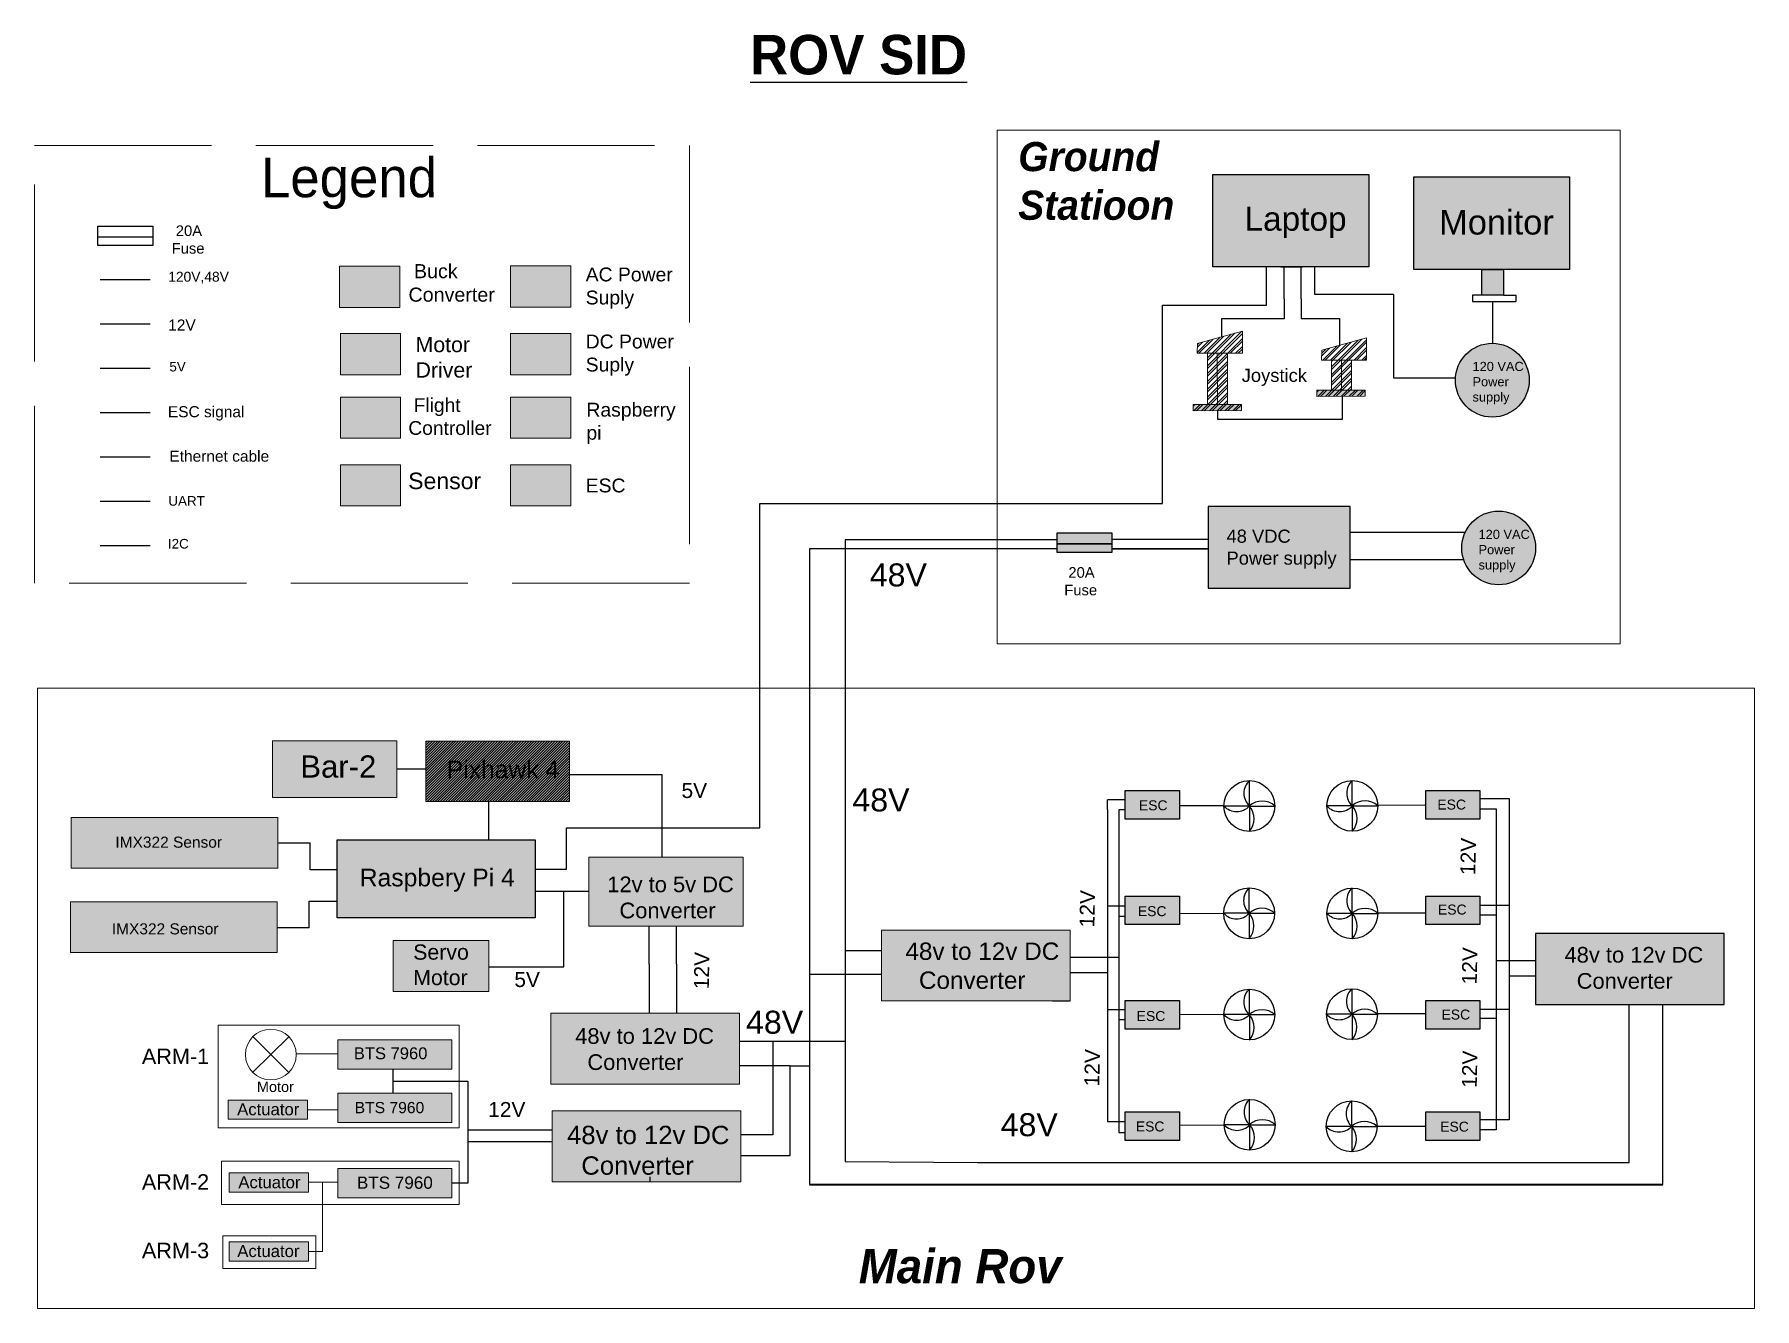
# Model space of a CAD drawing. Header units: inches. Extents: x 8 to 125, y 10 to 96.
import ezdxf

# ---------------------------------------------------------------- set-up
doc = ezdxf.new("R2010")
doc.units = ezdxf.units.IN
doc.header["$MEASUREMENT"] = 0
doc.linetypes.add('ACAD_ISO02W100', pattern=[15, 12, -3])
doc.styles.add('Annotative', font='arial.ttf')
doc.styles.get("Standard").update_dxf_attribs({"font": 'arial.ttf'})

msp = doc.modelspace()

# ---------------------------------------------------------------- hatches: boundary and pattern name
at = {"lineweight": 30, "true_color": 0xffffff}
h = msp.add_hatch(color=7, dxfattribs=at)
h.set_gradient(color1=(0, 203, 147), color2=(0, 143, 183), tint=1, name='CYLINDER')
h.paths.add_polyline_path([(98.58, 80.13), (98.58, 86.38), (88.03, 86.38), (88.03, 80.13)])
h.paths.add_polyline_path([(112.18, 79.95), (112.18, 86.21), (101.64, 86.21), (101.64, 79.95)])
at = {"lineweight": 0, "true_color": 0xff7860}
h = msp.add_hatch(color=11, dxfattribs=at)
h.dxf.hatch_style = 1
h.paths.add_polyline_path([(32.97, 77.37), (32.97, 80.16), (28.88, 80.16), (28.88, 77.37)])
at = {"lineweight": 30, "true_color": 0xffffff}
h = msp.add_hatch(color=7, dxfattribs=at)
h.set_gradient(color1=(237, 31, 36), color2=(242, 113, 114), tint=1)
h.paths.add_polyline_path([(40.48, 80.19), (40.48, 77.4), (44.56, 77.4), (44.56, 80.19)])
h = msp.add_hatch(color=7, dxfattribs=at)
h.set_gradient(color1=(0, 203, 147), color2=(0, 143, 183), tint=1, name='CYLINDER')
h.paths.add_polyline_path([(107.7, 79.95), (106.25, 79.95), (106.25, 78.21), (107.7, 78.21)])
at = {"lineweight": 30, "true_color": 0xafd9aa}
h = msp.add_hatch(dxfattribs=at)
h.set_pattern_fill('ANSI32', color=9, style=0)
h.set_pattern_definition([(45, (-80.30984, 5.16045), (-0.26516504, 0.26516504), []), (45, (-80.13307, 5.16045), (-0.26516504, 0.26516504), [])])
h.paths.add_polyline_path([(90.03, 75.77), (86.99, 74.94), (86.97, 74.27), (87.66, 74.27), (89.01, 74.27), (90.03, 74.27)])
h.paths.add_polyline_path([(98.44, 75.31), (95.4, 74.48), (95.38, 73.81), (96.07, 73.81), (97.42, 73.81), (98.44, 73.81)])
h.paths.add_polyline_path([(96.73, 73.81), (96.07, 73.81), (96.07, 71.78), (96.75, 71.78)])
h.paths.add_polyline_path([(97.42, 73.81), (96.73, 73.81), (96.75, 71.78), (97.38, 71.78), (97.42, 71.78)])
h.paths.add_polyline_path([(89.01, 74.27), (88.32, 74.27), (88.34, 70.81), (89.01, 70.81)])
h.paths.add_polyline_path([(88.32, 74.27), (87.66, 74.27), (87.66, 70.81), (88.34, 70.81)])
h.paths.add_polyline_path([(98.35, 71.78), (97.38, 71.78), (96.75, 71.78), (96.03, 71.78), (95.07, 71.78), (95.07, 71.35), (98.34, 71.37)])
h.paths.add_polyline_path([(89.97, 70.81), (89.01, 70.81), (88.34, 70.81), (87.66, 70.81), (86.69, 70.81), (86.69, 70.38), (89.96, 70.39)])
at = {"lineweight": 30, "true_color": 0x5797dc}
msp.add_hatch(color=153, dxfattribs=at).paths.add_polyline_path([(33.03, 75.6), (28.95, 75.6), (28.95, 72.82), (33.03, 72.82)])
at = {"lineweight": 30, "true_color": 0xffffff}
h = msp.add_hatch(color=7, dxfattribs=at)
h.set_gradient(color1=(151, 28, 71), color2=(39, 118, 187), tint=1, name='CYLINDER')
h.paths.add_polyline_path([(87.72, 58.36), (97.32, 58.36), (97.32, 63.9), (87.72, 63.9)])
h.paths.add_polyline_path([(44.56, 72.82), (44.56, 75.6), (40.48, 75.6), (40.48, 72.82)])
at = {"lineweight": 30, "true_color": 0x000000}
h = msp.add_hatch(color=18, dxfattribs=at)
h.set_gradient(color1=(158, 160, 127), color2=(255, 131, 50))
h.paths.add_polyline_path([(98.44, 75.31), (95.4, 74.48), (95.38, 73.81), (96.07, 73.81), (97.42, 73.81), (98.44, 73.81)], flags=17)
h.paths.add_polyline_path([(98.35, 71.78), (97.38, 71.78), (96.03, 71.78), (95.07, 71.78), (95.07, 71.35), (98.34, 71.37)])
h.paths.add_polyline_path([(98.44, 75.31), (95.4, 74.48), (95.38, 73.81), (96.07, 73.81), (96.73, 73.81), (97.42, 73.81), (98.44, 73.81)], flags=17)
at = {"lineweight": 30, "true_color": 0xffffff}
h = msp.add_hatch(color=7, dxfattribs=at)
h.set_gradient(color1=(237, 31, 36), color2=(242, 113, 114), tint=1)
h.paths.add_polyline_path([(104.45, 72.45, 1), (109.44, 72.45, 1)])
h.paths.add_polyline_path([(109.88, 61.09, 1), (104.88, 61.09, 1)])
at = {"lineweight": 0, "true_color": 0xafd9aa}
h = msp.add_hatch(color=9, dxfattribs=at)
h.dxf.hatch_style = 1
h.paths.add_polyline_path([(42.13, 36.05), (42.13, 41.33), (28.73, 41.33), (28.73, 36.05)])
h.paths.add_polyline_path([(40.48, 68.52), (44.56, 68.52), (44.56, 71.3), (40.48, 71.3)])
at = {"lineweight": 30, "true_color": 0x64635c}
msp.add_hatch(color=251, dxfattribs=at).paths.add_polyline_path([(33.03, 71.3), (28.95, 71.3), (28.95, 68.52), (33.03, 68.52)])
at = {"lineweight": 30, "true_color": 0xafd9aa}
h = msp.add_hatch(color=9, dxfattribs=at)
h.paths.add_polyline_path([(87.66, 70.81), (86.69, 70.81), (86.69, 70.38), (89.96, 70.39), (89.97, 70.81), (89.01, 70.81)])
h.paths.add_polyline_path([(98.34, 71.37), (98.35, 71.78), (97.38, 71.78), (96.03, 71.78), (95.07, 71.78), (95.07, 71.35)])
at = {"lineweight": 30, "true_color": 0xffffff}
h = msp.add_hatch(color=7, dxfattribs=at)
h.set_gradient(color1=(167, 142, 195), color2=(0, 143, 183), tint=1)
h.paths.add_polyline_path([(98.35, 71.78), (97.38, 71.78), (96.75, 71.78), (96.03, 71.78), (95.07, 71.78), (95.07, 71.35), (98.34, 71.37)])
h = msp.add_hatch(color=7, dxfattribs=at)
h.set_gradient(color1=(175, 217, 170), color2=(0, 143, 183), tint=1, name='INVCYLINDER')
h.paths.add_polyline_path([(98.35, 71.78), (97.38, 71.78), (96.75, 71.78), (96.03, 71.78), (95.07, 71.78), (95.07, 71.35), (98.34, 71.37)])
at = {"lineweight": 30, "true_color": 0x000000}
h = msp.add_hatch(color=18, dxfattribs=at)
h.set_gradient(color1=(158, 160, 127), color2=(39, 118, 187), name='CYLINDER')
h.paths.add_polyline_path([(89.97, 70.81), (89.01, 70.81), (87.66, 70.81), (86.69, 70.81), (86.69, 70.38), (89.96, 70.39)])
at = {"lineweight": 30, "true_color": 0xf5dd7a}
msp.add_hatch(color=41, dxfattribs=at).paths.add_polyline_path([(33.03, 66.72), (28.95, 66.72), (28.95, 63.93), (33.03, 63.93)])
at = {"lineweight": 0, "true_color": 0x00c9b9}
h = msp.add_hatch(color=132, dxfattribs=at)
h.dxf.hatch_style = 1
h.paths.add_polyline_path([(40.48, 66.72), (40.48, 63.93), (44.56, 63.93), (44.56, 66.72)])
at = {"lineweight": 30, "true_color": 0xf5dd7a}
h = msp.add_hatch(color=41, dxfattribs=at)
h.set_gradient(color1=(158, 160, 127), color2=(99, 216, 183))
h.paths.add_polyline_path([(81.19, 61.36), (81.19, 62.11), (77.48, 62.11), (77.48, 61.36)])
h.paths.add_polyline_path([(81.19, 60.78), (81.19, 61.36), (77.48, 61.36), (77.48, 60.78)])
h = msp.add_hatch(color=41, dxfattribs=at)
h.set_gradient(color1=(158, 160, 127), color2=(245, 150, 182))
h.paths.add_polyline_path([(77.48, 62.11), (77.48, 61.36), (81.19, 61.36), (81.19, 62.11)])
h.paths.add_polyline_path([(81.19, 60.78), (81.19, 61.36), (77.48, 61.36), (77.48, 60.78)])
at = {"lineweight": 0, "true_color": 0xffffff}
h = msp.add_hatch(color=7, dxfattribs=at)
h.dxf.hatch_style = 1
h.paths.add_polyline_path([(81.19, 61.36), (81.19, 62.11), (77.48, 62.11), (77.48, 61.36)], flags=17)
h.paths.add_polyline_path([(81.19, 60.78), (81.19, 62.11), (77.48, 62.11), (77.48, 60.78)])
at = {"linetype": 'ACAD_ISO02W100', "lineweight": -2, "true_color": 0xffffff}
h = msp.add_hatch(color=7, dxfattribs=at)
h.dxf.hatch_style = 1
h.paths.add_polyline_path([(81.19, 62.11), (77.48, 62.11), (77.48, 61.36), (81.19, 61.36)])
at = {"linetype": 'ACAD_ISO02W100', "true_color": 0xf5dd7a}
h = msp.add_hatch(color=41, dxfattribs=at)
h.dxf.hatch_style = 1
h.paths.add_polyline_path([(24.36, 44.19), (32.78, 44.19), (32.78, 48.02), (24.36, 48.02)])
at = {"linetype": 'ACAD_ISO02W100', "true_color": 0x64635c}
h = msp.add_hatch(dxfattribs=at)
h.set_pattern_fill('ANSI31', color=251)
h.set_pattern_definition([(45, (-80.30984, 5.16045), (-0.08838835, 0.08838835), [])])
h.paths.add_polyline_path([(44.46, 43.93), (44.46, 48), (34.74, 48), (34.74, 43.93)])
h = msp.add_hatch(color=251, dxfattribs=at)
h.dxf.hatch_style = 1
h.paths.add_polyline_path([(34.74, 48), (34.74, 43.93), (44.46, 43.93), (44.46, 48)])
at = {"linetype": 'ACAD_ISO02W100', "lineweight": -2, "true_color": 0xadddf7}
h = msp.add_hatch(color=141, dxfattribs=at)
h.dxf.hatch_style = 1
h.paths.add_polyline_path([(44.46, 48), (34.74, 48), (34.74, 43.93), (44.46, 43.93)])
at = {"true_color": 0xf8ceb3}
h = msp.add_hatch(color=254, dxfattribs=at)
h.dxf.hatch_style = 1
h.paths.add_polyline_path([(27.11, 45.29), (30.15, 45.29), (30.15, 46.67), (27.11, 46.67)], flags=24)
at = {"linetype": 'ACAD_ISO02W100', "true_color": 0x00c9b9}
h = msp.add_hatch(color=132, dxfattribs=at)
h.dxf.hatch_style = 1
h.paths.add_polyline_path([(85.78, 42.73), (85.78, 44.67), (82.1, 44.67), (82.1, 42.73)])
h.paths.add_polyline_path([(82.1, 37.51), (82.1, 35.58), (85.78, 35.58), (85.78, 37.51)])
h.paths.add_polyline_path([(82.1, 30.44), (82.1, 28.5), (85.78, 28.5), (85.78, 30.44)])
h.paths.add_polyline_path([(85.78, 20.97), (85.78, 22.91), (82.1, 22.91), (82.1, 20.97)])
h.paths.add_polyline_path([(106.11, 42.73), (106.11, 44.67), (102.44, 44.67), (102.44, 42.73)])
h.paths.add_polyline_path([(106.11, 35.58), (106.11, 37.51), (102.44, 37.51), (102.44, 35.58)])
h.paths.add_polyline_path([(106.11, 28.5), (106.11, 30.44), (102.44, 30.44), (102.44, 28.5)])
h.paths.add_polyline_path([(102.44, 22.91), (102.44, 20.97), (106.11, 20.97), (106.11, 22.91)])
at = {"true_color": 0xf7abae}
h = msp.add_hatch(color=241, dxfattribs=at)
h.dxf.hatch_style = 1
h.paths.add_polyline_path([(103.22, 28.82), (105.5, 28.82), (105.5, 30.21), (103.22, 30.21)], flags=24)
h.paths.add_polyline_path([(103.22, 35.89), (105.5, 35.89), (105.5, 37.28), (103.22, 37.28)], flags=24)
h.paths.add_polyline_path([(103.22, 43.04), (105.5, 43.04), (105.5, 44.44), (103.22, 44.44)], flags=24)
h.paths.add_polyline_path([(103.22, 21.28), (105.5, 21.28), (105.5, 22.68), (103.22, 22.68)], flags=24)
h.paths.add_polyline_path([(82.89, 35.89), (85.17, 35.89), (85.17, 37.28), (82.89, 37.28)], flags=24)
h.paths.add_polyline_path([(82.89, 43.04), (85.17, 43.04), (85.17, 44.44), (82.89, 44.44)], flags=24)
h.paths.add_polyline_path([(82.89, 28.82), (85.17, 28.82), (85.17, 30.21), (82.89, 30.21)], flags=24)
h.paths.add_polyline_path([(82.89, 21.28), (85.17, 21.28), (85.17, 22.68), (82.89, 22.68)], flags=24)
at = {"linetype": 'ACAD_ISO02W100', "true_color": 0xf5dd7a}
h = msp.add_hatch(color=41, dxfattribs=at)
h.dxf.hatch_style = 1
h.paths.add_polyline_path([(10.73, 42.83), (10.73, 39.4), (24.71, 39.4), (24.71, 42.83)])
h.paths.add_polyline_path([(10.68, 37.13), (10.68, 33.7), (24.66, 33.7), (24.66, 37.13)])
at = {"true_color": 0xf8ce8b}
h = msp.add_hatch(color=31, dxfattribs=at)
h.dxf.hatch_style = 1
h.paths.add_polyline_path([(11.84, 34.57), (20.9, 34.57), (20.9, 36.11), (11.84, 36.11)], flags=24)
h.paths.add_polyline_path([(11.89, 40.27), (20.95, 40.27), (20.95, 41.82), (11.89, 41.82)], flags=24)
at = {"linetype": 'ACAD_ISO02W100', "true_color": 0xafd9aa}
h = msp.add_hatch(color=9, dxfattribs=at)
h.dxf.hatch_style = 1
h.paths.add_polyline_path([(28.73, 41.33), (28.73, 36.05), (42.13, 36.05), (42.13, 41.33)])
at = {"true_color": 0xafd9aa}
h = msp.add_hatch(color=9, dxfattribs=at)
h.dxf.hatch_style = 1
h.paths.add_polyline_path([(29.68, 37.56), (41.34, 37.56), (41.34, 40.02), (29.68, 40.02)], flags=24)
at = {"linetype": 'ACAD_ISO02W100', "true_color": 0xff7860}
h = msp.add_hatch(color=11, dxfattribs=at)
h.dxf.hatch_style = 1
h.paths.add_polyline_path([(56.22, 35.48), (56.22, 40.15), (45.78, 40.15), (45.78, 35.48)])
h.paths.add_polyline_path([(43.21, 29.58), (43.21, 24.78), (55.98, 24.78), (55.98, 29.58)])
h.paths.add_polyline_path([(43.28, 22.97), (43.28, 18.17), (56.06, 18.17), (56.06, 22.97)])
h.paths.add_polyline_path([(78.36, 30.41), (78.36, 35.21), (65.59, 35.21), (65.59, 30.41)])
h.paths.add_polyline_path([(122.65, 30.17), (122.65, 34.97), (109.88, 34.97), (109.88, 30.17)])
h = msp.add_hatch(color=4)
h.dxf.hatch_style = 1
h.paths.add_polyline_path([(46.2, 35.98), (54.93, 35.98), (54.93, 39.33), (46.2, 39.33)], flags=24)
h.paths.add_polyline_path([(44.66, 25.31), (54.22, 25.31), (54.22, 28.67), (44.66, 28.67)], flags=24)
h.paths.add_polyline_path([(66.65, 31.05), (77.25, 31.05), (77.25, 34.77), (66.65, 34.77)], flags=24)
h.paths.add_polyline_path([(43.96, 18.54), (55.15, 18.54), (55.15, 22.47), (43.96, 22.47)], flags=24)
at = {"lineweight": 0, "true_color": 0xf7abae}
h = msp.add_hatch(color=241, dxfattribs=at)
h.dxf.hatch_style = 1
h.paths.add_polyline_path([(39.01, 31.05), (39.01, 34.51), (32.53, 34.51), (32.53, 31.05)])
h = msp.add_hatch(color=4)
h.dxf.hatch_style = 1
h.paths.add_polyline_path([(111.76, 30.85), (121.31, 30.85), (121.31, 34.21), (111.76, 34.21)], flags=24)
at = {"linetype": 'ACAD_ISO02W100', "true_color": 0x5797dc}
h = msp.add_hatch(color=153, dxfattribs=at)
h.dxf.hatch_style = 1
h.paths.add_polyline_path([(36.5, 17.09), (36.5, 19.07), (28.77, 19.07), (28.77, 17.09)])
h.paths.add_polyline_path([(36.5, 22.19), (36.5, 24.16), (28.77, 24.16), (28.77, 22.19)])
h.paths.add_polyline_path([(28.77, 27.77), (28.77, 25.8), (36.49, 25.8), (36.49, 27.77)])
at = {"linetype": 'ACAD_ISO02W100', "true_color": 0xfda8a7}
h = msp.add_hatch(color=21, dxfattribs=at)
h.dxf.hatch_style = 1
h.paths.add_polyline_path([(26.73, 22.4), (26.73, 23.7), (21.35, 23.7), (21.35, 22.4)])
h.paths.add_polyline_path([(26.8, 17.46), (26.8, 18.77), (21.42, 18.77), (21.42, 17.46)])
h.paths.add_polyline_path([(21.42, 14.09), (21.42, 12.79), (26.8, 12.79), (26.8, 14.09)])

# ---------------------------------------------------------------- linework, layer by layer
at = {"color": 18, "lineweight": 30, "true_color": 0x000000}
for p, q in [((16.24, 82.14), (12.53, 82.14)), ((60.72, 61.04), (60.72, 17.99)), ((77.48, 61.04), (60.72, 61.04)), ((77.48, 61.36), (81.19, 61.36)), ((77.48, 61.36), (81.19, 61.36)), ((81.19, 61.36), (77.48, 61.36)), ((77.48, 61.36), (81.19, 61.36)), ((81.19, 61.36), (77.48, 61.36)), ((77.48, 61.36), (81.19, 61.36)), ((81.19, 61.36), (77.48, 61.36)), ((87.72, 61.04), (81.19, 61.04)), ((97.32, 60.31), (105.01, 60.31)), ((82.1, 44.04), (80.89, 44.04)), ((80.89, 43.37), (80.89, 36.86)), ((106.11, 44.12), (108.09, 44.12)), ((108.09, 44.12), (108.09, 22.36)), ((80.89, 36.86), (80.89, 29.84)), ((80.89, 36.86), (81.67, 36.86)), ((81.67, 36.86), (82.1, 36.86)), ((106.11, 36.9), (108.09, 36.9)), ((49.86, 32.91), (49.86, 35.48)), ((49.86, 32.91), (49.86, 29.58)), ((65.59, 32.2), (60.72, 32.2)), ((78.36, 32.33), (80.89, 32.33)), ((109.88, 32.1), (108.09, 32.1)), ((80.89, 29.84), (80.89, 22.26)), ((106.11, 29.86), (108.09, 29.86)), ((118.49, 17.99), (118.49, 30.17)), ((59.4, 26.01), (55.98, 26.01)), ((59.4, 19.95), (59.4, 26.01)), ((59.4, 26.01), (60.72, 26.01)), ((80.89, 22.26), (82.1, 22.26)), ((108.09, 22.36), (106.11, 22.36)), ((43.28, 20.88), (37.57, 20.88)), ((56.06, 19.95), (59.4, 19.95)), ((60.72, 17.99), (118.49, 17.99))]:
    msp.add_line(p, q, dxfattribs=at)
at = {"color": 242, "lineweight": 30, "true_color": 0xcd2027}
for p, q in [((12.68, 79.26), (16.07, 79.26)), ((97.32, 62.15), (105.12, 62.15)), ((63.13, 61.64), (63.13, 26.22)), ((77.48, 61.64), (63.13, 61.64)), ((81.19, 61.68), (87.72, 61.68))]:
    msp.add_line(p, q, dxfattribs=at)
at = {"color": 30, "lineweight": 30, "true_color": 0xf26722}
for p, q in [((91.67, 77.54), (91.67, 80.13)), ((84.61, 64.1), (84.61, 77.54)), ((84.61, 77.54), (91.67, 77.54)), ((57.35, 56.73), (57.35, 64.1)), ((57.35, 64.1), (84.61, 64.1)), ((57.35, 42.13), (57.35, 56.73)), ((44.27, 39.34), (44.27, 42.13)), ((44.27, 42.13), (53.44, 42.13)), ((53.44, 42.13), (57.35, 42.13)), ((42.13, 39.34), (44.27, 39.34))]:
    msp.add_line(p, q, dxfattribs=at)
at = {"color": 143, "linetype": 'ACAD_ISO02W100', "lineweight": 30, "true_color": 0x7aafdf}
for p, q in [((92.85, 77.95), (92.85, 80.13)), ((94.01, 77.95), (94.01, 80.13)), ((94.93, 78.25), (94.93, 80.13)), ((100.27, 78.25), (100.27, 72.61)), ((106.96, 77.78), (106.96, 74.91)), ((100.27, 72.61), (104.45, 72.61))]:
    msp.add_line(p, q, dxfattribs=at)
at = {"color": 143, "linetype": 'ByBlock', "lineweight": 30, "true_color": 0x7aafdf}
for p, q in [((100.27, 78.25), (94.93, 78.25)), ((92.85, 77.95), (92.85, 76.61)), ((94.01, 77.95), (94.01, 76.63)), ((92.85, 76.61), (88.61, 76.61)), ((88.61, 76.61), (88.61, 75.38)), ((94.01, 76.63), (96.61, 76.63)), ((96.61, 76.63), (96.61, 74.81)), ((96.8, 69.8), (96.8, 71.36)), ((88.34, 70.38), (88.34, 69.8)), ((88.34, 69.8), (96.8, 69.8))]:
    msp.add_line(p, q, dxfattribs=at)
at = {"color": 152, "lineweight": 30, "true_color": 0x2776bb}
for p, q in [((106.25, 78.21), (105.61, 78.21)), ((105.61, 78.21), (105.61, 77.78)), ((107.7, 78.21), (108.54, 78.21)), ((108.54, 78.21), (108.54, 77.78)), ((105.61, 77.78), (108.54, 77.78))]:
    msp.add_line(p, q, dxfattribs=at)
at = {"color": 2, "lineweight": 30}
for p, q in [((12.68, 76.26), (16.07, 76.26)), ((82.1, 43.36), (81.67, 43.36)), ((81.67, 43.36), (81.67, 36.15)), ((106.11, 43.42), (107.21, 43.42)), ((107.21, 43.42), (107.21, 21.68)), ((81.67, 36.15), (82.1, 36.15)), ((81.67, 36.15), (81.67, 29.16)), ((106.11, 36.25), (107.21, 36.25)), ((78.36, 33.37), (81.67, 33.37)), ((108.09, 33.14), (107.21, 33.14)), ((109.88, 33.14), (108.09, 33.14)), ((81.67, 29.16), (82.1, 29.16)), ((81.67, 29.16), (81.67, 21.5)), ((106.11, 29.25), (107.21, 29.25)), ((32.51, 25.8), (32.51, 24.16)), ((32.51, 24.98), (36.74, 24.98)), ((37.57, 24.98), (37.57, 18.08)), ((43.28, 21.66), (37.57, 21.66)), ((81.67, 21.5), (82.1, 21.5)), ((107.21, 21.68), (106.11, 21.68)), ((37.57, 18.08), (36.74, 18.08))]:
    msp.add_line(p, q, dxfattribs=at)
at = {"color": 152, "lineweight": 15, "true_color": 0x2776bb}
for p, q in [((86.99, 74.94), (90.03, 75.77)), ((90.03, 75.77), (90.03, 74.27)), ((86.97, 74.27), (86.99, 74.94)), ((95.4, 74.48), (98.44, 75.31)), ((98.44, 75.31), (98.44, 73.81)), ((87.66, 74.27), (86.97, 74.27)), ((88.32, 74.27), (88.34, 70.81)), ((89.01, 74.27), (90.03, 74.27)), ((95.38, 73.81), (95.4, 74.48)), ((96.07, 73.81), (95.38, 73.81)), ((96.73, 73.81), (96.75, 71.78)), ((97.42, 73.81), (98.44, 73.81)), ((96.03, 71.78), (95.07, 71.78)), ((95.07, 71.78), (95.07, 71.35)), ((98.34, 71.37), (95.07, 71.35)), ((97.38, 71.78), (98.35, 71.78)), ((98.35, 71.78), (98.34, 71.37)), ((87.66, 70.81), (86.69, 70.81)), ((86.69, 70.81), (86.69, 70.38)), ((89.96, 70.39), (86.69, 70.38)), ((89.01, 70.81), (89.97, 70.81)), ((89.97, 70.81), (89.96, 70.39))]:
    msp.add_line(p, q, dxfattribs=at)
at = {"color": 5, "lineweight": 30}
for p, q in [((12.68, 73.26), (16.07, 73.26)), ((45.78, 37.82), (42.13, 37.82)), ((44.08, 32.72), (44.08, 37.82)), ((39.01, 32.72), (44.08, 32.72))]:
    msp.add_line(p, q, dxfattribs=at)
at = {"color": 3, "lineweight": 30}
msp.add_line((12.68, 70.26), (16.07, 70.26), dxfattribs=at)
at = {"color": 30, "lineweight": 30, "true_color": 0xf8991e}
msp.add_line((12.68, 67.26), (16.07, 67.26), dxfattribs=at)
at = {"color": 241, "lineweight": 30, "true_color": 0xf7abae}
msp.add_line((12.68, 64.26), (16.07, 64.26), dxfattribs=at)
at = {"color": 143, "lineweight": 30, "true_color": 0x7aafdf}
msp.add_line((12.68, 61.26), (16.07, 61.26), dxfattribs=at)
at = {"color": 18, "linetype": 'ByBlock', "lineweight": 30, "true_color": 0x000000}
for p, q in [((60.72, 61.02), (60.72, 25.61)), ((77.48, 61.02), (60.72, 61.02)), ((81.19, 61.04), (87.72, 61.04)), ((80.89, 43.37), (80.89, 44.04)), ((81.08, 29.84), (82.1, 29.84)), ((118.49, 17.99), (118.49, 30.17)), ((60.72, 25.61), (60.72, 17.99))]:
    msp.add_line(p, q, dxfattribs=at)
at = {"color": 0, "lineweight": 30}
msp.add_line((81.19, 61.36), (77.48, 61.36), dxfattribs=at)
at = {"color": 175, "lineweight": 20, "true_color": 0x4554a5}
msp.add_line((8.45, 51.59), (60.72, 51.59), dxfattribs=at)
at = {"color": 153, "linetype": 'ACAD_ISO02W100', "lineweight": 30}
msp.add_line((32.78, 46.13), (34.74, 46.13), dxfattribs=at)
at = {"color": 5, "linetype": 'ACAD_ISO02W100', "lineweight": 30}
for p, q in [((44.46, 45.75), (50.72, 45.75)), ((50.72, 45.75), (50.72, 40.15))]:
    msp.add_line(p, q, dxfattribs=at)
at = {"color": 177, "lineweight": 25, "true_color": 0x293189}
for p, q in [((90.5, 43.61), (90.5, 45.34)), ((97.47, 43.62), (97.47, 45.35)), ((85.78, 43.65), (88.79, 43.64)), ((90.5, 43.61), (88.78, 43.61)), ((90.5, 43.61), (90.5, 43.61)), ((90.5, 43.61), (90.5, 41.89)), ((90.5, 43.61), (92.23, 43.61)), ((97.47, 43.62), (95.74, 43.62)), ((97.47, 43.62), (97.47, 43.62)), ((97.47, 43.62), (97.47, 41.9)), ((97.47, 43.62), (99.19, 43.62)), ((102.44, 43.66), (99.19, 43.64)), ((90.49, 36.35), (90.49, 38.07)), ((97.47, 36.34), (97.47, 38.07)), ((85.78, 36.36), (88.79, 36.34)), ((90.49, 36.35), (88.76, 36.35)), ((90.49, 36.35), (90.49, 36.35)), ((90.49, 36.35), (90.49, 34.62)), ((90.49, 36.35), (92.21, 36.35)), ((97.47, 36.34), (95.75, 36.34)), ((97.47, 36.34), (97.47, 36.34)), ((97.47, 36.34), (97.47, 34.62)), ((97.47, 36.34), (99.2, 36.34)), ((102.44, 36.36), (99.18, 36.36)), ((90.5, 29.49), (90.5, 31.21)), ((97.45, 29.52), (97.45, 31.24)), ((85.78, 29.51), (88.79, 29.5)), ((90.5, 29.49), (88.77, 29.49)), ((90.5, 29.49), (90.5, 29.49)), ((90.5, 29.49), (90.5, 27.76)), ((90.5, 29.49), (92.22, 29.49)), ((97.45, 29.52), (95.72, 29.52)), ((97.45, 29.52), (97.45, 29.52)), ((97.45, 29.52), (97.45, 27.79)), ((97.45, 29.52), (99.17, 29.52)), ((102.44, 29.53), (99.19, 29.53)), ((90.52, 22.03), (90.52, 23.76)), ((97.43, 21.92), (97.43, 23.64)), ((85.78, 22.03), (88.79, 22.01)), ((90.52, 22.03), (88.79, 22.03)), ((90.52, 22.03), (90.52, 20.31)), ((90.52, 22.03), (92.24, 22.03)), ((97.43, 21.92), (95.7, 21.92)), ((97.43, 21.92), (97.43, 21.92)), ((97.43, 21.92), (97.43, 20.19)), ((97.43, 21.92), (99.15, 21.92)), ((102.44, 21.92), (99.16, 21.92))]:
    msp.add_line(p, q, dxfattribs=at)
at = {"color": 231, "linetype": 'ByBlock', "lineweight": 30, "true_color": 0xf596b6}
msp.add_line((39, 41.33), (39, 43.96), dxfattribs=at)
at = {"color": 153, "lineweight": 30}
for p, q in [((24.71, 41.13), (26.91, 41.13)), ((26.91, 39.3), (26.91, 41.13)), ((28.73, 39.3), (26.91, 39.3)), ((26.83, 35.36), (26.83, 37.16)), ((26.83, 37.16), (28.73, 37.16)), ((26.83, 35.36), (24.66, 35.36))]:
    msp.add_line(p, q, dxfattribs=at)
at = {"color": 2, "linetype": 'ByBlock', "lineweight": 30}
for q in [(51.7, 35.48), (51.7, 29.58)]:
    msp.add_line((51.7, 32.91), q, dxfattribs=at)
at = {"color": 242, "linetype": 'ByBlock', "lineweight": 30, "true_color": 0xcd2027}
for p, q in [((65.59, 33.8), (63.13, 33.8)), ((116.21, 19.47), (116.21, 30.17)), ((55.98, 27.69), (58.24, 27.69)), ((58.24, 27.69), (58.24, 21.35)), ((58.24, 27.69), (63.13, 27.69)), ((63.13, 26.22), (63.13, 19.55)), ((58.24, 21.35), (56.06, 21.35)), ((63.13, 19.55), (72.08, 19.47))]:
    msp.add_line(p, q, dxfattribs=at)
msp.add_line((77.17, 30.41), (78.36, 30.41))
at = {"color": 18, "linetype": 'ByBlock', "true_color": 0x000000}
msp.add_line((80.89, 29.84), (81.08, 29.84), dxfattribs=at)
at = {"color": 153, "linetype": 'ACAD_ISO02W100', "lineweight": 0}
for q in [(23.02, 28), (25.47, 27.99), (23.01, 25.57), (25.46, 25.56)]:
    msp.add_line((24.24, 26.78), q, dxfattribs=at)
at = {"color": 153, "linetype": 'ByBlock', "lineweight": 0}
for p, q in [((28.77, 26.83), (25.96, 26.83)), ((28.77, 23.03), (26.73, 23.03)), ((28.77, 18.14), (26.8, 18.14)), ((27.75, 18.14), (27.75, 13.44)), ((27.75, 13.44), (26.8, 13.44))]:
    msp.add_line(p, q, dxfattribs=at)
at = {"color": 153, "lineweight": 0}
msp.add_line((24.24, 26.78), (24.24, 26.78), dxfattribs=at)
at = {"color": 2, "linetype": 'ACAD_ISO02W100', "lineweight": 30}
msp.add_line((36.74, 24.98), (37.57, 24.98), dxfattribs=at)
at = {"color": 254, "lineweight": 25, "true_color": 0xf8ceb3}
msp.add_line((90.52, 22.03), (90.52, 22.03), dxfattribs=at)
at = {"color": 240, "lineweight": 30, "true_color": 0xed1f24}
msp.add_line((72.08, 19.47), (116.21, 19.47), dxfattribs=at)
at = {"color": 7, "linetype": 'ACAD_ISO02W100', "true_color": 0xffffff}
msp.add_line((36.74, 18.08), (36.5, 18.08), dxfattribs=at)
at = {"color": 7, "linetype": 'ByBlock', "true_color": 0xffffff}
msp.add_line((49.9, 18.51), (49.9, 18.17), dxfattribs=at)
at = {"color": 18, "linetype": 'ByBlock', "lineweight": 40, "true_color": 0x000000, "transparency": 33554681}
msp.add_line((60.72, 17.99), (118.49, 17.99), dxfattribs=at)
at = {"lineweight": 30}
msp.add_line((24.31, 14.35), (24.31, 14.35), dxfattribs=at)
at = {"color": 175, "lineweight": 20, "true_color": 0x4554a5}
msp.add_lwpolyline([(73.43, 54.6), (115.6, 54.6), (115.6, 89.37), (73.43, 89.37)], close=True, dxfattribs=at)
at = {"color": 175, "linetype": 'ACAD_ISO02W100', "lineweight": 20, "true_color": 0x4554a5}
msp.add_lwpolyline([(8.23, 88.35), (52.59, 88.35), (52.59, 58.71), (8.23, 58.71)], close=True, dxfattribs=at)
at = {"color": 152, "lineweight": 30, "true_color": 0x2776bb}
for points in [[(88.03, 86.38), (98.58, 86.38), (98.58, 80.13), (88.03, 80.13)], [(101.64, 86.21), (112.18, 86.21), (112.18, 79.95), (101.64, 79.95)], [(106.25, 79.95), (107.7, 79.95), (107.7, 78.21), (106.25, 78.21)]]:
    msp.add_lwpolyline(points, close=True, dxfattribs=at)
at = {"color": 18, "lineweight": 30, "true_color": 0x000000}
for points in [[(12.53, 82.89), (16.24, 82.89), (16.24, 81.56), (12.53, 81.56)], [(77.48, 62.11), (81.19, 62.11), (81.19, 60.78), (77.48, 60.78)]]:
    msp.add_lwpolyline(points, close=True, dxfattribs=at)
at = {"color": 153, "lineweight": 0}
for points in [[(28.88, 80.16), (32.97, 80.16), (32.97, 77.37), (28.88, 77.37)], [(40.48, 80.19), (44.56, 80.19), (44.56, 77.4), (40.48, 77.4)], [(28.95, 75.6), (33.03, 75.6), (33.03, 72.82), (28.95, 72.82)], [(40.48, 75.6), (44.56, 75.6), (44.56, 72.82), (40.48, 72.82)], [(28.95, 71.3), (33.03, 71.3), (33.03, 68.52), (28.95, 68.52)], [(40.48, 71.3), (44.56, 71.3), (44.56, 68.52), (40.48, 68.52)], [(28.95, 66.72), (33.03, 66.72), (33.03, 63.93), (28.95, 63.93)], [(40.48, 66.72), (44.56, 66.72), (44.56, 63.93), (40.48, 63.93)], [(24.36, 48.02), (32.78, 48.02), (32.78, 44.19), (24.36, 44.19)], [(24.71, 42.83), (10.73, 42.83), (10.73, 39.4), (24.71, 39.4)], [(56.22, 40.15), (45.78, 40.15), (45.78, 35.48), (56.22, 35.48)], [(24.66, 37.13), (10.68, 37.13), (10.68, 33.7), (24.66, 33.7)], [(78.36, 35.21), (65.59, 35.21), (65.59, 30.41), (78.36, 30.41)], [(32.53, 34.51), (39.01, 34.51), (39.01, 31.05), (32.53, 31.05)], [(55.98, 29.58), (43.21, 29.58), (43.21, 24.78), (55.98, 24.78)], [(28.77, 27.77), (36.49, 27.77), (36.49, 25.8), (28.77, 25.8)], [(21.35, 23.7), (26.73, 23.7), (26.73, 22.4), (21.35, 22.4)], [(28.77, 24.16), (36.5, 24.16), (36.5, 22.19), (28.77, 22.19)], [(56.06, 22.97), (43.28, 22.97), (43.28, 18.17), (56.06, 18.17)], [(21.42, 18.77), (26.8, 18.77), (26.8, 17.46), (21.42, 17.46)], [(28.77, 19.07), (36.5, 19.07), (36.5, 17.09), (28.77, 17.09)], [(21.42, 14.09), (26.8, 14.09), (26.8, 12.79), (21.42, 12.79)]]:
    msp.add_lwpolyline(points, close=True, dxfattribs=at)
at = {"color": 152, "lineweight": 30, "true_color": 0x2776bb}
msp.add_lwpolyline([(92.64, 80.13), (94.09, 80.13)], dxfattribs=at)
at = {"color": 152, "lineweight": 15, "true_color": 0x2776bb}
msp.add_lwpolyline([(87.66, 74.27), (89.01, 74.27), (89.01, 70.81), (87.66, 70.81)], close=True, dxfattribs=at)
for points in [[(96.07, 71.78), (96.07, 73.81), (97.42, 73.81), (97.42, 71.78)], [(97.38, 71.78), (96.03, 71.78)]]:
    msp.add_lwpolyline(points, dxfattribs=at)
at = {"color": 153, "lineweight": 30}
for points in [[(97.32, 63.9), (87.72, 63.9), (87.72, 58.36), (97.32, 58.36)], [(122.65, 34.97), (109.88, 34.97), (109.88, 30.17), (122.65, 30.17)]]:
    msp.add_lwpolyline(points, close=True, dxfattribs=at)
at = {"color": 175, "lineweight": 20, "true_color": 0x4554a5}
msp.add_lwpolyline([(8.45, 51.59), (8.45, 9.58), (124.71, 9.58), (124.71, 51.59), (60.72, 51.59)], dxfattribs=at)
at = {"color": 153, "linetype": 'ACAD_ISO02W100', "lineweight": 0}
msp.add_lwpolyline([(34.74, 48), (44.46, 48), (44.46, 43.93), (34.74, 43.93)], close=True, dxfattribs=at)
for points in [[(82.1, 44.67), (85.78, 44.67), (85.78, 42.73), (82.1, 42.73)], [(102.44, 44.67), (106.11, 44.67), (106.11, 42.73), (102.44, 42.73)], [(28.73, 41.33), (42.13, 41.33), (42.13, 36.05), (28.73, 36.05)], [(82.1, 37.51), (85.78, 37.51), (85.78, 35.58), (82.1, 35.58)], [(102.44, 37.51), (106.11, 37.51), (106.11, 35.58), (102.44, 35.58)], [(82.1, 30.44), (85.78, 30.44), (85.78, 28.5), (82.1, 28.5)], [(102.44, 30.44), (106.11, 30.44), (106.11, 28.5), (102.44, 28.5)], [(82.1, 22.91), (85.78, 22.91), (85.78, 20.97), (82.1, 20.97)], [(102.44, 22.91), (106.11, 22.91), (106.11, 20.97), (102.44, 20.97)]]:
    msp.add_lwpolyline(points, close=True)
at = {"color": 153, "linetype": 'ByBlock', "lineweight": 0}
for points in [[(20.67, 21.81), (37, 21.81), (37, 28.77), (20.67, 28.77)], [(37, 16.64), (20.9, 16.64), (20.9, 19.56), (37, 19.56)], [(21, 12.29), (27.28, 12.29), (27.28, 14.51), (21, 14.51)]]:
    msp.add_lwpolyline(points, close=True, dxfattribs=at)
for centre in [(106.95, 72.45), (107.38, 61.09)]:
    msp.add_circle(centre, 2.5)
at = {"color": 177, "lineweight": 25, "true_color": 0x293189}
for centre in [(90.5, 43.61), (97.47, 43.62), (90.49, 36.35), (97.47, 36.34), (90.5, 29.49), (97.45, 29.52), (90.52, 22.03), (97.43, 21.92)]:
    msp.add_circle(centre, 1.72, dxfattribs=at)
at = {"color": 153, "lineweight": 0}
msp.add_circle((24.24, 26.78), 1.72, dxfattribs=at)
at = {"color": 177, "lineweight": 25, "true_color": 0x293189}
for centre, radius, start, end in [((91.31, 44.48), 1.18, 132.9497, 227.0503), ((98.27, 44.48), 1.18, 132.9497, 227.0503), ((89.64, 44.42), 1.18, 222.9278, 317.0722), ((91.37, 42.66), 1.29, 47.8706, 132.1294), ((89.51, 42.75), 1.31, 318.9131, 41.0869), ((96.61, 44.42), 1.18, 222.9278, 317.0722), ((98.33, 42.67), 1.29, 47.8706, 132.1294), ((96.48, 42.76), 1.31, 318.9131, 41.0869), ((91.29, 37.21), 1.18, 132.9497, 227.0503), ((98.27, 37.21), 1.18, 132.9497, 227.0503), ((89.63, 37.15), 1.18, 222.9278, 317.0722), ((91.35, 35.4), 1.29, 47.8706, 132.1294), ((89.5, 35.49), 1.31, 318.9131, 41.0869), ((96.61, 37.15), 1.18, 222.9278, 317.0722), ((98.33, 35.39), 1.29, 47.8706, 132.1294), ((96.48, 35.48), 1.31, 318.9131, 41.0869), ((91.3, 30.35), 1.18, 132.9497, 227.0503), ((98.25, 30.38), 1.18, 132.9497, 227.0503), ((89.64, 30.29), 1.18, 222.9278, 317.0722), ((91.36, 28.53), 1.29, 47.8706, 132.1294), ((89.51, 28.62), 1.31, 318.9131, 41.0869), ((96.58, 30.32), 1.18, 222.9278, 317.0722), ((98.31, 28.56), 1.29, 47.8706, 132.1294), ((96.46, 28.65), 1.31, 318.9131, 41.0869), ((91.32, 22.89), 1.18, 132.9497, 227.0503), ((98.23, 22.78), 1.18, 132.9497, 227.0503), ((91.38, 21.08), 1.29, 47.8706, 132.1294), ((98.29, 20.96), 1.29, 47.8706, 132.1294), ((89.66, 22.83), 1.18, 222.9278, 317.0722), ((89.53, 21.17), 1.31, 318.9131, 41.0869), ((96.56, 22.72), 1.18, 222.9278, 317.0722), ((96.44, 21.05), 1.31, 318.9131, 41.0869)]:
    msp.add_arc(centre, radius, start, end, dxfattribs=at)

# ---------------------------------------------------------------- texts
at = {"color": 18, "linetype": 'ByBlock', "true_color": 0x000000}
for s, p in [('ARM-1', (15.51, 26.14)), ('ARM-2', (15.51, 17.63)), ('ARM-3', (15.51, 12.99))]:
    msp.add_text(s, height=1.048, dxfattribs=at).set_placement(p)
at = {"lineweight": 30, "attachment_point": 1}
for s, insert, char_height in [('{\\fArtifakt Element Light|b1|i0|c0|p34;\\H3.33358x;\\L\\C153;\\c14455419;ROV SID}', (56.69, 95.83), 0.8017), ('{\\fArtifakt Element Light|b1|i1|c0|p34;\\H3.33358x;Ground^JStatioon}', (74.85, 88.58), 0.5926), ('{\\fArtifakt Element Light|b0|i0|c0|p34;\\H3.33358x;Legend}', (23.57, 87.51), 0.8017), ('{\\H3.33358x;12v to 5v DC \\P  Converter}', (47.02, 38.84), 0.3184), ('{\\H3.33358x;48v to 12v DC \\P  Converter}', (67.21, 34.37), 0.3531), ('{\\H3.33358x;48v to 12v DC \\P  Converter}', (111.84, 34.07), 0.3184), ('{\\H3.33358x;48v to 12v DC \\P  Converter}', (44.85, 28.57), 0.3184), ('{\\H3.33358x;48v to 12v DC \\P  Converter}', (44.3, 21.96), 0.3727)]:
    msp.add_mtext(s, dxfattribs=dict(at, insert=insert, char_height=char_height))
at = {"color": 0, "lineweight": 30, "attachment_point": 1}
for s, width, gutter_width, heights, insert, char_height in [('Laptop', 0.1099, 3.64, [0], (90.17, 84.19), 1.618), ('Monitor', 6.8235, 3.75, [0], (103.35, 83.98), 1.667), ('\\pxt8;120 VAC Power \\Psupply', 5.218, 1.4, [3.95], (105.61, 73.69), 0.6202), ('\\pxt8;120 VAC Power \\Psupply', 5.218, 1.4, [3.95], (106.02, 62.32), 0.6202)]:
    msp.add_mtext_dynamic_manual_height_columns(s, width=width, gutter_width=gutter_width, heights=heights, dxfattribs=dict(at, insert=insert, char_height=char_height))
at = {"color": 113, "lineweight": 30, "true_color": 0x6ebb9c, "attachment_point": 1}
for s, insert, char_height, width in [('   20A\\P  Fuse ', (16.97, 82.93), 0.716, 4.6988), ('{\\H3.33358x;ESC signal}', (17.27, 70.69), 0.225, 6.6303)]:
    msp.add_mtext(s, dxfattribs=dict(at, insert=insert, char_height=char_height, width=width))
for s, width, gutter_width, insert, char_height in [('120V,48V', 13.9495, 3.35, (17.29, 79.79), 0.67), ('5V', 2.2676, 1.12, (17.37, 73.69), 0.65), ('UART', 4.518, 1.12, (17.3, 64.6), 0.65), ('I2C', 4.518, 1.12, (17.27, 61.7), 0.65)]:
    msp.add_mtext_dynamic_manual_height_columns(s, width=width, gutter_width=gutter_width, heights=[0], dxfattribs=dict(at, insert=insert, char_height=char_height))
at = {"color": 41, "lineweight": 30, "true_color": 0xf5dd7a, "attachment_point": 1}
for s, width, gutter_width, heights, insert, char_height in [('{\\C113;\\c10271598; Buck Converter}', 8.0009, 4.77, [0], (33.56, 80.31), 0.9536), ('{\\C113;\\c10271598;AC Power Suply}', 7.1916, 4.69, [0], (45.56, 80.08), 0.938), ('{\\C113;\\c10271598;Motor \\PDriver}', 9.8038, 5.16, [0], (34.04, 75.38), 1.0321), ('{\\C113;\\c10271598;DC Power Suply}', 7.1916, 4.69, [0], (45.56, 75.54), 0.938), ('{\\C113;\\c10271598; Flight Controller}', 6.3128, 4.65, [2.63], (33.55, 71.23), 0.931), ('{\\C113;\\c10271598;Raspberry^Jpi}', 7.1916, 4.69, [0], (45.61, 70.92), 0.938), ('{\\C113;\\c10271598;Sensor}', 3.9815, 5.59, [0], (33.54, 66.19), 1.1171), ('{\\C113;\\c10271598;ESC}', 7.1916, 4.69, [0], (45.56, 65.79), 0.938)]:
    msp.add_mtext_dynamic_manual_height_columns(s, width=width, gutter_width=gutter_width, heights=heights, dxfattribs=dict(at, insert=insert, char_height=char_height))
at = {"color": 113, "lineweight": 30, "true_color": 0x6ebb9c, "char_height": 0.225, "attachment_point": 1}
for s, insert in [('{\\H3.33358x;12V}', (17.29, 76.56)), ('{\\H3.33358x;Ethernet cable}', (17.37, 67.68))]:
    msp.add_mtext(s, dxfattribs=dict(at, insert=insert))
at = {"color": 0, "lineweight": 15, "insert": (89.98, 73.22), "char_height": 0.89, "attachment_point": 1}
msp.add_mtext_dynamic_manual_height_columns('Joystick', width=3.6419, gutter_width=2, heights=[0], dxfattribs=at)
at = {"color": 0, "lineweight": 30, "insert": (88.95, 62.33), "char_height": 0.8897, "width": 7.7139, "attachment_point": 1, "style": 'Annotative'}
msp.add_mtext('\\pxt8;48 VDC Power supply', dxfattribs=at)
at = {"color": 153, "lineweight": -2, "true_color": 0x7b92dc, "char_height": 1.556, "attachment_point": 1}
for insert in [(64.8, 60.04), (63.62, 44.8), (73.66, 22.81)]:
    msp.add_mtext_dynamic_manual_height_columns('48V', width=21.1098, gutter_width=7.78, heights=[0], dxfattribs=dict(at, insert=insert))
at = {"color": 153, "lineweight": 30, "true_color": 0x7b92dc, "insert": (77.41, 59.79), "char_height": 0.716, "width": 4.6988, "attachment_point": 1}
msp.add_mtext('   20A\\P  Fuse ', dxfattribs=at)
at = {"lineweight": 30, "attachment_point": 1}
for s, insert, char_height, width in [('{\\C256;\\c0;Bar-2}', (26.24, 47.04), 1.5047, 17.4463), ('{\\C256;\\c0;     IMX322 Sensor}', (12.26, 41.54), 0.75, 8.6957), ('{\\C256;\\c0;     IMX322 Sensor}', (12.02, 35.67), 0.75, 8.6957)]:
    msp.add_mtext(s, dxfattribs=dict(at, insert=insert, char_height=char_height, width=width))
for s, width, gutter_width, insert, char_height in [('Pixhawk 4', 14.1041, 1.5, (36.15, 46.69), 1.197), ('{\\C152;\\c12285479;Raspbery Pi 4}', 14.1041, 1.5, (30.26, 39.37), 1.197), ('BTS 7960', 6.277, 4.01, (29.86, 27.27), 0.802), ('Actuator', 14.0267, 4.04, (21.96, 23.48), 0.809), ('BTS 7960', 6.2269, 3.79, (29.92, 23.57), 0.758), ('Actuator', 14.0267, 4.04, (22.04, 18.54), 0.809), ('BTS 7960', 33.5737, 4.13, (30.07, 18.52), 0.827), ('Actuator', 14.0267, 4.04, (21.97, 13.88), 0.809)]:
    msp.add_mtext_dynamic_manual_height_columns(s, width=width, gutter_width=gutter_width, heights=[0], dxfattribs=dict(at, insert=insert, char_height=char_height))
at = {"color": 153, "lineweight": -2, "true_color": 0x7b92dc, "char_height": 1.013, "attachment_point": 1}
for s, insert, rotation in [('5V', (52.05, 45.17), 359.9049), ('12V', (104.78, 38.95), 88.6994), ('12V', (78.99, 35.41), 88.6994), ('12V', (104.88, 31.54), 88.6994), ('12V', (52.88, 31.22), 88.6994), ('5V', (40.73, 32.37), 359.9049), ('12V', (79.32, 24.64), 88.6994), ('12V', (104.88, 24.54), 88.6994), ('12V', (38.96, 23.57), 359.9049)]:
    msp.add_mtext_dynamic_manual_height_columns(s, width=13.7386, gutter_width=5.06, heights=[0], dxfattribs=dict(at, insert=insert, rotation=rotation))
at = {"char_height": 0.6755, "attachment_point": 1}
for insert in [(83.02, 44), (103.23, 44.05), (82.95, 36.83), (103.27, 36.94), (82.87, 29.73), (103.51, 29.83), (82.81, 22.25), (103.42, 22.24)]:
    msp.add_mtext_dynamic_manual_height_columns('{\\C256;\\c0;ESC}', width=5.1904, gutter_width=3.38, heights=[2.5], dxfattribs=dict(at, insert=insert))
at = {"color": 0, "lineweight": 0, "insert": (33.88, 34.24), "char_height": 1.0328, "attachment_point": 1}
msp.add_mtext_dynamic_manual_height_columns('Servo Motor', width=5.5615, gutter_width=5.16, heights=[0], dxfattribs=at)
at = {"color": 18, "lineweight": -2, "true_color": 0x000000, "insert": (56.42, 29.75), "char_height": 1.556, "attachment_point": 1}
msp.add_mtext_dynamic_manual_height_columns('48V', width=21.1098, gutter_width=7.78, heights=[0], dxfattribs=at)
at = {"color": 153, "linetype": 'ACAD_ISO02W100', "lineweight": 0, "insert": (23.3, 24.95), "char_height": 0.701, "attachment_point": 1}
msp.add_mtext_dynamic_manual_height_columns('Motor', width=3.0172, gutter_width=3.5, heights=[0], dxfattribs=at)
at = {"linetype": 'ACAD_ISO02W100', "insert": (64.05, 13.61), "char_height": 2.3113, "attachment_point": 1}
msp.add_mtext_dynamic_manual_height_columns('{\\fArtifakt Element Light|b1|i1|c0|p34;Main Rov}', width=66.0922, gutter_width=11.56, heights=[0], dxfattribs=at)

doc.saveas('drawing.dxf')
